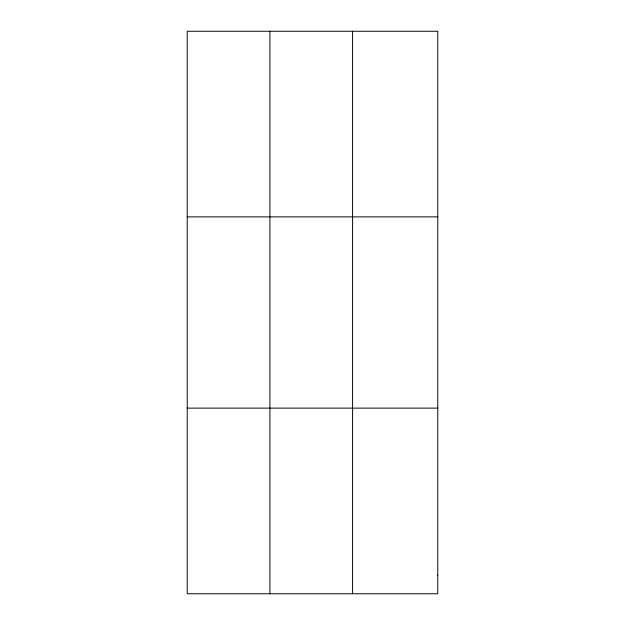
<?xml version="1.0" encoding="UTF-8"?>
<svg xmlns="http://www.w3.org/2000/svg" width="625" height="625" viewBox="0 0 625 625"><rect width="100%" height="100%" fill="white"/><g stroke="black" fill="none" stroke-linecap="round" stroke-linejoin="round"><path stroke-width="0.94" d="M269.906 31.25L269.906 593.75M352.586 31.25L352.586 593.75M187.234 216.875L437.766 216.875M187.234 408.125L437.766 408.125M437.766 575.188L437.766 593.75L187.234 593.75L187.234 31.25L437.766 31.25L437.766 575.188"/></g></svg>
